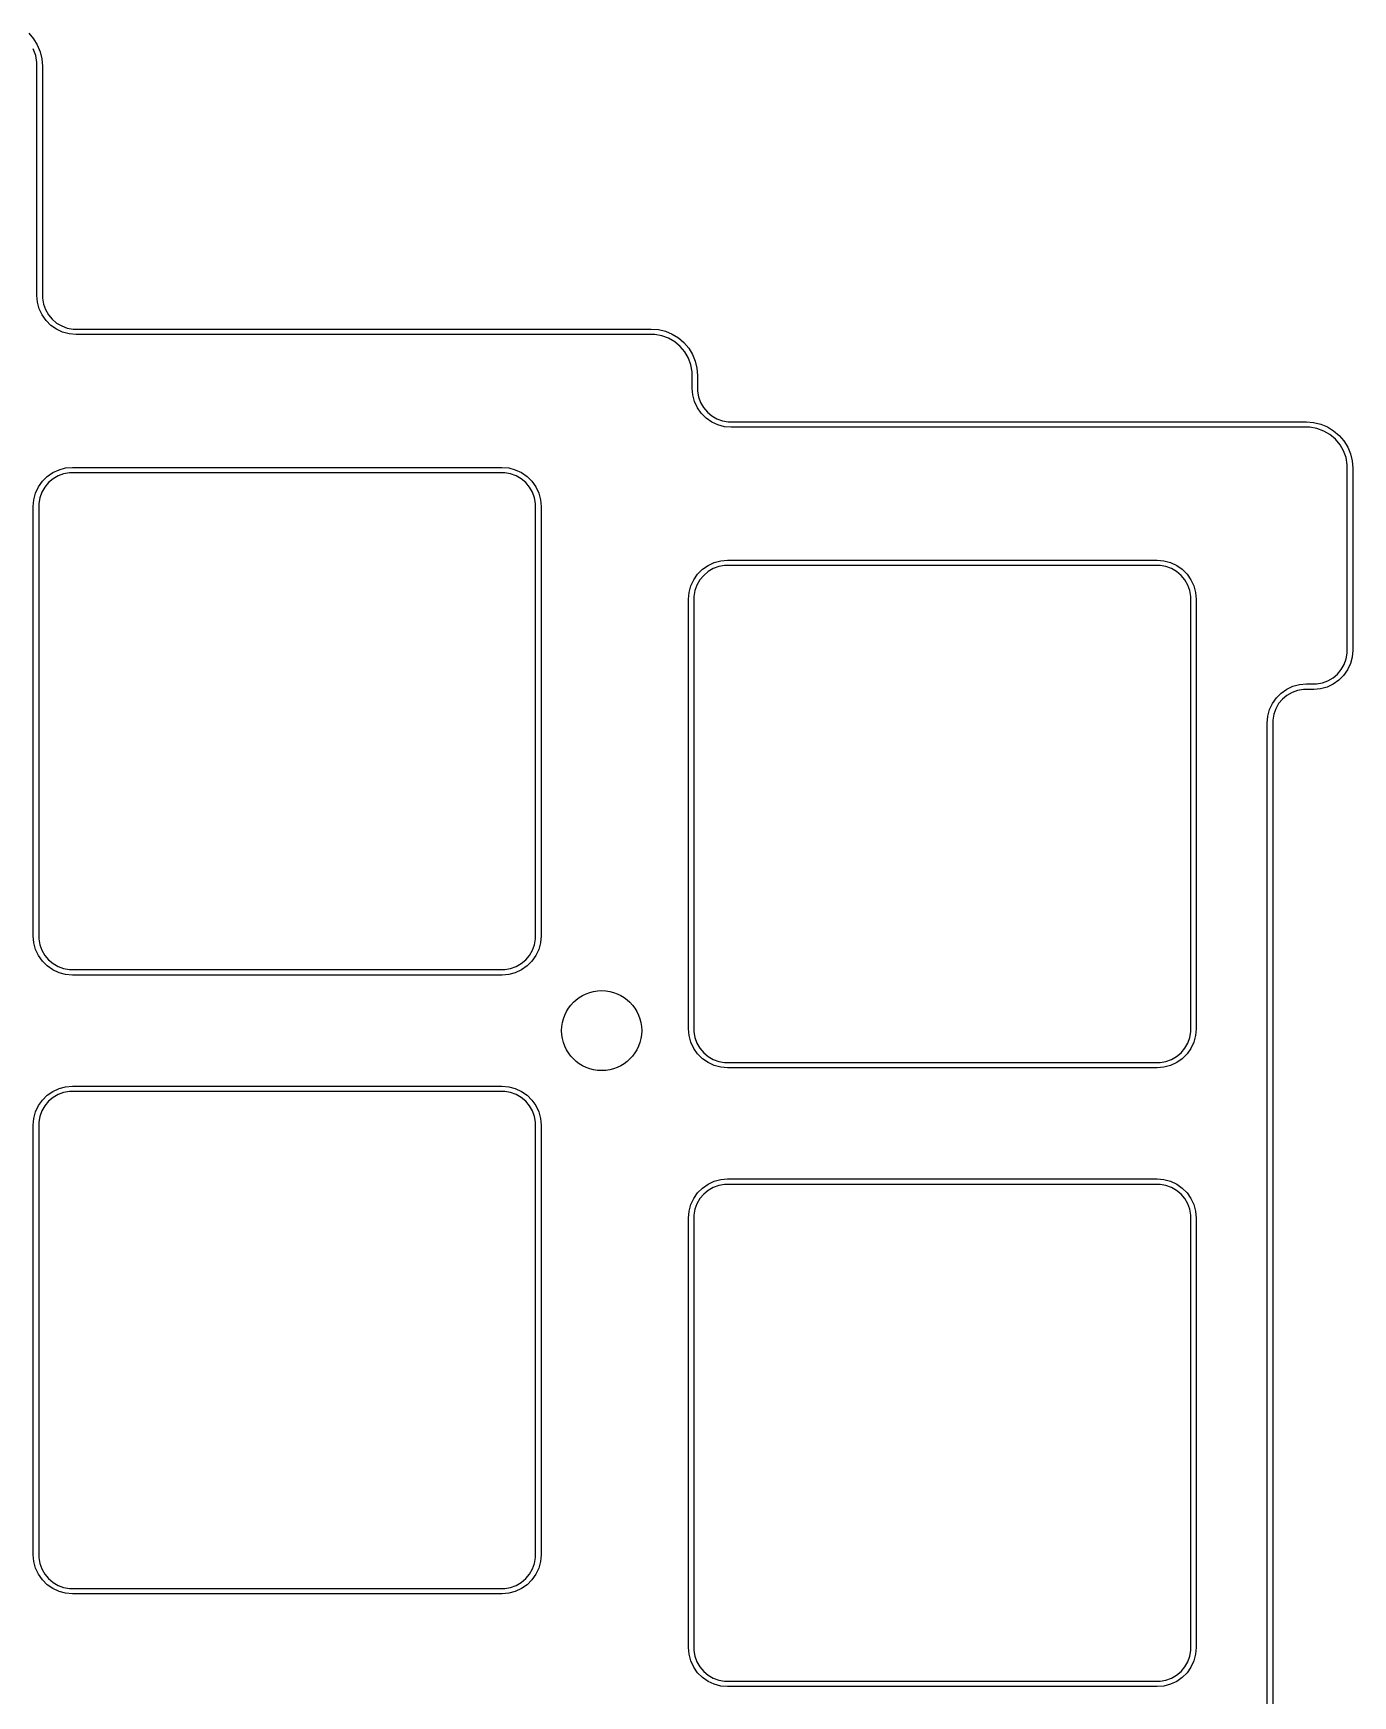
# Model space of a CAD drawing. Extents: x 33 to 165, y -128 to -28.
# Drawn here: x 95.76 to 132.01, y -73.91 to -28.23 of the extents above; entities that cross this region are included whole.
import ezdxf

# ---------------------------------------------------------------- set-up
doc = ezdxf.new("R2010")
doc.units = 0
doc.layers.add('BLACK', color=7, linetype='CONTINUOUS')

msp = doc.modelspace()

# ---------------------------------------------------------------- linework, layer by layer
at = {"layer": 'BLACK', "linetype": 'CONTINUOUS'}
for p, q in [((95.640585, -28.229006), (95.770521, -28.381139)), ((95.829849, -28.83828), (95.762519, -28.653304)), ((95.770521, -28.381139), (95.87506, -28.551725)), ((95.87506, -28.551725), (95.951626, -28.736564)), ((95.951626, -28.736564), (95.998337, -28.931105)), ((95.864037, -29.032138), (95.829849, -28.83828)), ((95.864028, -29.13056), (95.864039, -29.130438)), ((95.864028, -35.43056), (95.864028, -29.13056)), ((95.864039, -29.130438), (95.864037, -29.032138)), ((95.998337, -28.931105), (96.01404, -29.130557)), ((96.01404, -29.130557), (96.014028, -29.130558)), ((96.014028, -29.130558), (96.014028, -29.13056)), ((96.014028, -29.13056), (96.014028, -35.43056)), ((95.864137, -35.431671), (95.864028, -35.43056)), ((95.880365, -35.61723), (95.864137, -35.431671)), ((95.928859, -35.798233), (95.880365, -35.61723)), ((96.014028, -35.43056), (96.014028, -35.430563)), ((96.014028, -35.430563), (96.01404, -35.430563)), ((96.01404, -35.430563), (96.014037, -35.51149)), ((96.014037, -35.51149), (96.042138, -35.670886)), ((96.008048, -35.968064), (95.928859, -35.798233)), ((96.115526, -36.121563), (96.008048, -35.968064)), ((96.042138, -35.670886), (96.097491, -35.82298)), ((96.097491, -35.82298), (96.178416, -35.963151)), ((96.178416, -35.963151), (96.282452, -36.08714)), ((96.248027, -36.254066), (96.115526, -36.121563)), ((96.401525, -36.361546), (96.248027, -36.254066)), ((96.282452, -36.08714), (96.406439, -36.191178)), ((96.571355, -36.440737), (96.401525, -36.361546)), ((96.406439, -36.191178), (96.54661, -36.272104)), ((96.54661, -36.272104), (96.698703, -36.327459)), ((96.752357, -36.489233), (96.571355, -36.440737)), ((96.698703, -36.327459), (96.858099, -36.355562)), ((96.939012, -36.505558), (96.752357, -36.489233)), ((96.858099, -36.355562), (96.939026, -36.35556)), ((96.939028, -36.50556), (96.939012, -36.505558)), ((96.939026, -36.35556), (96.939028, -36.35556)), ((96.939028, -36.35556), (112.739028, -36.35556)), ((96.93903, -36.50556), (96.939028, -36.50556)), ((112.739026, -36.50556), (96.93903, -36.50556)), ((112.837451, -36.505562), (112.739026, -36.50556)), ((112.739028, -36.35556), (112.739029, -36.35556)), ((112.739029, -36.35556), (112.73903, -36.35556)), ((112.73903, -36.35556), (112.938482, -36.371261)), ((113.031309, -36.539748), (112.837451, -36.505562)), ((112.938482, -36.371261), (113.133024, -36.41797)), ((113.216286, -36.607077), (113.031309, -36.539748)), ((113.133024, -36.41797), (113.317863, -36.494535)), ((113.317863, -36.494535), (113.48845, -36.599071)), ((113.386762, -36.705502), (113.216286, -36.607077)), ((113.537558, -36.832034), (113.386762, -36.705502)), ((113.48845, -36.599071), (113.640585, -36.729006)), ((113.664091, -36.982828), (113.537558, -36.832034)), ((113.640585, -36.729006), (113.770521, -36.881139)), ((113.762519, -37.153304), (113.664091, -36.982828)), ((113.770521, -36.881139), (113.87506, -37.051725)), ((113.829849, -37.33828), (113.762519, -37.153304)), ((113.864037, -37.532138), (113.829849, -37.33828)), ((113.87506, -37.051725), (113.951626, -37.236564)), ((113.951626, -37.236564), (113.998337, -37.431105)), ((113.998337, -37.431105), (114.01404, -37.630557)), ((113.864028, -37.63056), (113.864039, -37.630438)), ((113.864028, -37.98056), (113.864028, -37.63056)), ((113.864039, -37.630438), (113.864037, -37.532138)), ((114.01404, -37.630557), (114.014028, -37.630558)), ((114.014028, -37.630558), (114.014028, -37.63056)), ((114.014028, -37.63056), (114.014028, -37.98056)), ((113.864137, -37.981671), (113.864028, -37.98056)), ((113.880365, -38.16723), (113.864137, -37.981671)), ((113.928859, -38.348233), (113.880365, -38.16723)), ((114.008048, -38.518064), (113.928859, -38.348233)), ((114.014028, -37.98056), (114.014028, -37.980563)), ((114.014028, -37.980563), (114.01404, -37.980563)), ((114.01404, -37.980563), (114.014037, -38.06149)), ((114.014037, -38.06149), (114.042138, -38.220886)), ((114.042138, -38.220886), (114.097491, -38.37298)), ((114.115526, -38.671563), (114.008048, -38.518064)), ((114.097491, -38.37298), (114.178416, -38.513151)), ((114.248027, -38.804066), (114.115526, -38.671563)), ((114.178416, -38.513151), (114.282452, -38.63714)), ((114.401525, -38.911546), (114.248027, -38.804066)), ((114.282452, -38.63714), (114.406439, -38.741178)), ((114.406439, -38.741178), (114.54661, -38.822104)), ((114.54661, -38.822104), (114.698703, -38.877459)), ((114.571355, -38.990737), (114.401525, -38.911546)), ((114.752357, -39.039233), (114.571355, -38.990737)), ((114.698703, -38.877459), (114.858099, -38.905562)), ((114.939012, -39.055558), (114.752357, -39.039233)), ((114.858099, -38.905562), (114.939026, -38.90556)), ((114.939028, -39.05556), (114.939012, -39.055558)), ((114.939026, -38.90556), (114.939028, -38.90556)), ((114.939028, -38.90556), (130.739028, -38.90556)), ((114.93903, -39.05556), (114.939028, -39.05556)), ((130.739026, -39.05556), (114.93903, -39.05556)), ((130.837451, -39.055562), (130.739026, -39.05556)), ((130.739028, -38.90556), (130.739029, -38.90556)), ((130.739029, -38.90556), (130.73903, -38.90556)), ((130.73903, -38.90556), (130.938482, -38.921261)), ((131.031309, -39.089748), (130.837451, -39.055562)), ((130.938482, -38.921261), (131.133024, -38.96797)), ((131.216286, -39.157077), (131.031309, -39.089748)), ((131.133024, -38.96797), (131.317863, -39.044535)), ((131.386762, -39.255502), (131.216286, -39.157077)), ((131.317863, -39.044535), (131.48845, -39.149071)), ((131.537558, -39.382034), (131.386762, -39.255502)), ((131.48845, -39.149071), (131.640585, -39.279006)), ((131.640585, -39.279006), (131.770521, -39.431139)), ((131.664091, -39.532828), (131.537558, -39.382034)), ((131.762519, -39.703304), (131.664091, -39.532828)), ((131.829849, -39.88828), (131.762519, -39.703304)), ((131.770521, -39.431139), (131.87506, -39.601725)), ((131.87506, -39.601725), (131.951626, -39.786564)), ((96.471356, -40.22038), (96.652353, -40.171872)), ((96.652353, -40.171872), (96.839023, -40.155528)), ((96.839023, -40.155528), (96.839023, -40.15556)), ((96.839023, -40.15556), (96.839024, -40.15556)), ((96.839024, -40.15556), (96.839028, -40.15556)), ((96.839028, -40.15556), (108.639028, -40.15556)), ((108.639028, -40.15556), (108.639029, -40.15556)), ((108.639029, -40.15556), (108.63903, -40.15556)), ((108.63903, -40.15556), (108.8257, -40.171896)), ((108.8257, -40.171896), (109.006698, -40.220398)), ((131.864037, -40.082138), (131.829849, -39.88828)), ((131.864028, -40.18056), (131.864039, -40.180438)), ((131.864028, -45.18056), (131.864028, -40.18056)), ((131.864039, -40.180438), (131.864037, -40.082138)), ((131.951626, -39.786564), (131.998337, -39.981105)), ((131.998337, -39.981105), (132.01404, -40.180557)), ((132.01404, -40.180557), (132.014028, -40.180558)), ((132.014028, -40.180558), (132.014028, -40.18056)), ((132.014028, -40.18056), (132.014028, -45.18056)), ((95.908062, -40.693062), (96.01554, -40.539565)), ((96.01554, -40.539565), (96.148039, -40.407062)), ((96.182466, -40.573987), (96.078429, -40.697976)), ((96.148039, -40.407062), (96.301532, -40.299579)), ((96.306452, -40.469946), (96.182466, -40.573987)), ((96.301532, -40.299579), (96.471356, -40.22038)), ((96.44662, -40.389013), (96.306452, -40.469946)), ((96.598711, -40.333648), (96.44662, -40.389013)), ((96.758106, -40.305533), (96.598711, -40.333648)), ((96.838703, -40.305528), (96.758106, -40.305533)), ((96.839028, -40.30556), (96.838703, -40.305528)), ((96.839033, -40.30556), (96.839028, -40.30556)), ((108.639026, -40.30556), (96.839033, -40.30556)), ((108.719953, -40.305561), (108.639026, -40.30556)), ((108.879348, -40.33367), (108.719953, -40.305561)), ((109.03144, -40.38903), (108.879348, -40.33367)), ((109.006698, -40.220398), (109.176525, -40.299591)), ((109.171609, -40.469958), (109.03144, -40.38903)), ((109.295597, -40.573995), (109.171609, -40.469958)), ((109.176525, -40.299591), (109.330021, -40.40707)), ((109.399636, -40.697982), (109.295597, -40.573995)), ((109.330021, -40.40707), (109.462522, -40.53957)), ((109.462522, -40.53957), (109.570003, -40.693064)), ((95.764028, -41.230557), (95.780366, -41.043887)), ((95.780366, -41.043887), (95.828868, -40.862888)), ((95.828868, -40.862888), (95.908062, -40.693062)), ((95.942141, -40.99024), (95.91403, -41.149635)), ((95.997501, -40.838147), (95.942141, -40.99024)), ((96.078429, -40.697976), (95.997501, -40.838147)), ((109.480566, -40.83815), (109.399636, -40.697982)), ((109.535927, -40.990242), (109.480566, -40.83815)), ((109.564038, -41.149636), (109.535927, -40.990242)), ((109.570003, -40.693064), (109.649198, -40.86289)), ((109.649198, -40.86289), (109.697702, -41.043887)), ((109.697702, -41.043887), (109.71404, -41.230557)), ((95.764028, -41.23056), (95.764028, -41.230557)), ((95.764028, -53.03056), (95.764028, -41.23056)), ((95.91403, -41.149635), (95.914028, -41.230557)), ((95.914028, -41.230557), (95.914028, -41.23056)), ((95.914028, -41.23056), (95.914028, -53.03056)), ((109.564028, -41.23056), (109.564039, -41.230438)), ((109.564028, -53.03056), (109.564028, -41.23056)), ((109.564039, -41.230438), (109.564038, -41.149636)), ((109.71404, -41.230557), (109.714028, -41.230557)), ((109.714028, -41.230557), (109.714028, -41.23056)), ((109.714028, -41.23056), (109.714028, -53.03056)), ((114.148039, -42.957062), (114.301532, -42.849579)), ((114.301532, -42.849579), (114.471356, -42.77038)), ((114.598711, -42.883648), (114.44662, -42.939013)), ((114.471356, -42.77038), (114.652353, -42.721872)), ((114.758106, -42.855533), (114.598711, -42.883648)), ((114.652353, -42.721872), (114.839023, -42.705528)), ((114.838703, -42.855528), (114.758106, -42.855533)), ((114.839028, -42.85556), (114.838703, -42.855528)), ((114.839023, -42.705528), (114.839023, -42.70556)), ((114.839023, -42.70556), (114.839024, -42.70556)), ((114.839024, -42.70556), (114.839028, -42.70556)), ((114.839028, -42.70556), (126.639028, -42.70556)), ((114.839033, -42.85556), (114.839028, -42.85556)), ((126.639026, -42.85556), (114.839033, -42.85556)), ((126.719953, -42.855561), (126.639026, -42.85556)), ((126.639028, -42.70556), (126.639029, -42.70556)), ((126.639029, -42.70556), (126.63903, -42.70556)), ((126.63903, -42.70556), (126.8257, -42.721896)), ((126.879348, -42.88367), (126.719953, -42.855561)), ((126.8257, -42.721896), (127.006698, -42.770398)), ((127.03144, -42.93903), (126.879348, -42.88367)), ((127.006698, -42.770398), (127.176525, -42.849591)), ((127.176525, -42.849591), (127.330021, -42.95707)), ((113.828868, -43.412888), (113.908062, -43.243062)), ((113.908062, -43.243062), (114.01554, -43.089565)), ((113.997501, -43.388147), (113.942141, -43.54024)), ((114.078429, -43.247976), (113.997501, -43.388147)), ((114.01554, -43.089565), (114.148039, -42.957062)), ((114.182466, -43.123987), (114.078429, -43.247976)), ((114.306452, -43.019946), (114.182466, -43.123987)), ((114.44662, -42.939013), (114.306452, -43.019946)), ((127.171609, -43.019958), (127.03144, -42.93903)), ((127.295597, -43.123995), (127.171609, -43.019958)), ((127.399636, -43.247982), (127.295597, -43.123995)), ((127.330021, -42.95707), (127.462522, -43.08957)), ((127.480566, -43.38815), (127.399636, -43.247982)), ((127.462522, -43.08957), (127.570003, -43.243064)), ((127.535927, -43.540242), (127.480566, -43.38815)), ((127.570003, -43.243064), (127.649198, -43.41289)), ((113.764028, -43.780557), (113.780366, -43.593887)), ((113.764028, -43.78056), (113.764028, -43.780557)), ((113.764028, -55.58056), (113.764028, -43.78056)), ((113.780366, -43.593887), (113.828868, -43.412888)), ((113.91403, -43.699635), (113.914028, -43.780557)), ((113.914028, -43.780557), (113.914028, -43.78056)), ((113.914028, -43.78056), (113.914028, -55.58056)), ((113.942141, -43.54024), (113.91403, -43.699635)), ((127.564038, -43.699636), (127.535927, -43.540242)), ((127.564028, -43.78056), (127.564039, -43.780438)), ((127.564028, -55.58056), (127.564028, -43.78056)), ((127.564039, -43.780438), (127.564038, -43.699636)), ((127.649198, -43.41289), (127.697702, -43.593887)), ((127.697702, -43.593887), (127.71404, -43.780557)), ((127.71404, -43.780557), (127.714028, -43.780557)), ((127.714028, -43.780557), (127.714028, -43.78056)), ((127.714028, -43.78056), (127.714028, -55.58056)), ((131.864028, -45.180562), (131.864028, -45.18056)), ((131.864028, -45.180563), (131.864028, -45.180562)), ((131.864031, -45.261489), (131.864028, -45.180563)), ((132.014025, -45.180583), (131.997703, -45.36723)), ((132.014028, -45.18056), (132.014025, -45.180583)), ((131.699649, -45.713146), (131.780575, -45.572977)), ((131.780575, -45.572977), (131.83593, -45.420884)), ((131.83593, -45.420884), (131.864031, -45.261489)), ((131.949207, -45.548232), (131.870016, -45.718062)), ((131.997703, -45.36723), (131.949207, -45.548232)), ((130.371356, -46.17038), (130.552353, -46.121872)), ((130.552353, -46.121872), (130.739023, -46.105528)), ((130.739023, -46.105528), (130.739023, -46.10556)), ((130.739023, -46.10556), (130.739024, -46.10556)), ((130.739024, -46.10556), (130.739028, -46.10556)), ((130.739028, -46.10556), (130.939028, -46.10556)), ((130.939028, -46.10556), (130.939031, -46.10556)), ((130.939031, -46.10556), (130.939033, -46.10556)), ((130.939033, -46.10556), (130.939033, -46.105528)), ((130.939033, -46.105528), (131.01996, -46.105533)), ((131.01996, -46.105533), (131.179356, -46.077437)), ((131.179356, -46.077437), (131.33145, -46.022087)), ((131.476532, -46.111534), (131.306699, -46.190719)), ((131.33145, -46.022087), (131.471622, -45.941166)), ((131.471622, -45.941166), (131.595611, -45.837132)), ((131.630032, -46.004058), (131.476532, -46.111534)), ((131.595611, -45.837132), (131.699649, -45.713146)), ((131.762536, -45.871558), (131.630032, -46.004058)), ((131.870016, -45.718062), (131.762536, -45.871558)), ((129.808062, -46.643062), (129.91554, -46.489565)), ((129.91554, -46.489565), (130.048039, -46.357062)), ((130.082466, -46.523987), (129.978429, -46.647976)), ((130.048039, -46.357062), (130.201532, -46.249579)), ((130.206452, -46.419946), (130.082466, -46.523987)), ((130.201532, -46.249579), (130.371356, -46.17038)), ((130.34662, -46.339013), (130.206452, -46.419946)), ((130.498711, -46.283648), (130.34662, -46.339013)), ((130.658106, -46.255533), (130.498711, -46.283648)), ((130.738703, -46.255528), (130.658106, -46.255533)), ((130.739028, -46.25556), (130.738703, -46.255528)), ((130.739033, -46.25556), (130.739028, -46.25556)), ((130.939023, -46.25556), (130.739033, -46.25556)), ((130.939028, -46.25556), (130.939023, -46.25556)), ((130.94196, -46.255271), (130.939028, -46.25556)), ((131.125696, -46.239209), (130.94196, -46.255271)), ((131.306699, -46.190719), (131.125696, -46.239209)), ((129.664028, -47.180557), (129.680366, -46.993887)), ((129.680366, -46.993887), (129.728868, -46.812888)), ((129.728868, -46.812888), (129.808062, -46.643062)), ((129.842141, -46.94024), (129.81403, -47.099635)), ((129.897501, -46.788147), (129.842141, -46.94024)), ((129.978429, -46.647976), (129.897501, -46.788147)), ((129.664028, -47.18056), (129.664028, -47.180557)), ((129.664028, -80.18056), (129.664028, -47.18056)), ((129.81403, -47.099635), (129.814028, -47.180557)), ((129.814028, -47.180557), (129.814028, -47.18056)), ((129.814028, -47.18056), (129.814028, -80.18056)), ((95.764137, -53.031671), (95.764028, -53.03056)), ((95.780365, -53.21723), (95.764137, -53.031671)), ((95.828859, -53.398233), (95.780365, -53.21723)), ((95.908048, -53.568064), (95.828859, -53.398233)), ((95.914028, -53.03056), (95.914028, -53.030563)), ((95.914028, -53.030563), (95.91404, -53.030563)), ((95.91404, -53.030563), (95.914037, -53.11149)), ((95.914037, -53.11149), (95.942138, -53.270886)), ((95.942138, -53.270886), (95.997491, -53.42298)), ((95.997491, -53.42298), (96.078416, -53.563151)), ((109.399649, -53.563146), (109.480575, -53.422977)), ((109.480575, -53.422977), (109.53593, -53.270884)), ((109.53593, -53.270884), (109.564031, -53.111489)), ((109.564028, -53.030562), (109.564028, -53.03056)), ((109.564028, -53.030563), (109.564028, -53.030562)), ((109.564031, -53.111489), (109.564028, -53.030563)), ((109.649207, -53.398232), (109.570016, -53.568062)), ((109.697703, -53.21723), (109.649207, -53.398232)), ((109.714025, -53.030583), (109.697703, -53.21723)), ((109.714028, -53.03056), (109.714025, -53.030583)), ((96.015526, -53.721563), (95.908048, -53.568064)), ((96.148027, -53.854066), (96.015526, -53.721563)), ((96.078416, -53.563151), (96.182452, -53.68714)), ((96.301525, -53.961546), (96.148027, -53.854066)), ((96.182452, -53.68714), (96.306439, -53.791178)), ((96.306439, -53.791178), (96.44661, -53.872104)), ((96.44661, -53.872104), (96.598703, -53.927459)), ((108.879356, -53.927437), (109.03145, -53.872087)), ((109.03145, -53.872087), (109.171622, -53.791166)), ((109.171622, -53.791166), (109.295611, -53.687132)), ((109.330032, -53.854058), (109.176532, -53.961534)), ((109.295611, -53.687132), (109.399649, -53.563146)), ((109.462536, -53.721558), (109.330032, -53.854058)), ((109.570016, -53.568062), (109.462536, -53.721558)), ((96.471355, -54.040737), (96.301525, -53.961546)), ((96.652357, -54.089233), (96.471355, -54.040737)), ((96.598703, -53.927459), (96.758099, -53.955562)), ((96.839012, -54.105558), (96.652357, -54.089233)), ((96.758099, -53.955562), (96.839026, -53.95556)), ((96.839028, -54.10556), (96.839012, -54.105558)), ((96.839026, -53.95556), (96.839028, -53.95556)), ((96.839028, -53.95556), (108.639028, -53.95556)), ((96.83903, -54.10556), (96.839028, -54.10556)), ((108.639023, -54.10556), (96.83903, -54.10556)), ((108.639028, -54.10556), (108.639023, -54.10556)), ((108.639028, -53.95556), (108.639031, -53.95556)), ((108.64196, -54.105271), (108.639028, -54.10556)), ((108.639031, -53.95556), (108.639033, -53.95556)), ((108.639033, -53.95556), (108.639033, -53.955528)), ((108.639033, -53.955528), (108.71996, -53.955533)), ((108.825696, -54.089209), (108.64196, -54.105271)), ((108.71996, -53.955533), (108.879356, -53.927437)), ((109.006699, -54.040719), (108.825696, -54.089209)), ((109.176532, -53.961534), (109.006699, -54.040719)), ((113.764137, -55.581671), (113.764028, -55.58056)), ((113.780365, -55.76723), (113.764137, -55.581671)), ((113.914028, -55.58056), (113.914028, -55.580563)), ((113.914028, -55.580563), (113.91404, -55.580563)), ((113.91404, -55.580563), (113.914037, -55.66149)), ((113.914037, -55.66149), (113.942138, -55.820886)), ((127.53593, -55.820884), (127.564031, -55.661489)), ((127.564028, -55.580562), (127.564028, -55.58056)), ((127.564028, -55.580563), (127.564028, -55.580562)), ((127.564031, -55.661489), (127.564028, -55.580563)), ((127.714025, -55.580583), (127.697703, -55.76723)), ((127.714028, -55.58056), (127.714025, -55.580583)), ((113.828859, -55.948233), (113.780365, -55.76723)), ((113.908048, -56.118064), (113.828859, -55.948233)), ((114.015526, -56.271563), (113.908048, -56.118064)), ((113.942138, -55.820886), (113.997491, -55.97298)), ((113.997491, -55.97298), (114.078416, -56.113151)), ((114.078416, -56.113151), (114.182452, -56.23714)), ((127.295611, -56.237132), (127.399649, -56.113146)), ((127.399649, -56.113146), (127.480575, -55.972977)), ((127.570016, -56.118062), (127.462536, -56.271558)), ((127.480575, -55.972977), (127.53593, -55.820884)), ((127.649207, -55.948232), (127.570016, -56.118062)), ((127.697703, -55.76723), (127.649207, -55.948232)), ((114.148027, -56.404066), (114.015526, -56.271563)), ((114.301525, -56.511546), (114.148027, -56.404066)), ((114.182452, -56.23714), (114.306439, -56.341178)), ((114.471355, -56.590737), (114.301525, -56.511546)), ((114.306439, -56.341178), (114.44661, -56.422104)), ((114.44661, -56.422104), (114.598703, -56.477459)), ((114.652357, -56.639233), (114.471355, -56.590737)), ((114.598703, -56.477459), (114.758099, -56.505562)), ((114.758099, -56.505562), (114.839026, -56.50556)), ((114.839026, -56.50556), (114.839028, -56.50556)), ((114.839028, -56.50556), (126.639028, -56.50556)), ((126.639028, -56.50556), (126.639031, -56.50556)), ((126.639031, -56.50556), (126.639033, -56.50556)), ((126.639033, -56.50556), (126.639033, -56.505528)), ((126.639033, -56.505528), (126.71996, -56.505533)), ((126.71996, -56.505533), (126.879356, -56.477437)), ((127.006699, -56.590719), (126.825696, -56.639209)), ((126.879356, -56.477437), (127.03145, -56.422087)), ((127.176532, -56.511534), (127.006699, -56.590719)), ((127.03145, -56.422087), (127.171622, -56.341166)), ((127.171622, -56.341166), (127.295611, -56.237132)), ((127.330032, -56.404058), (127.176532, -56.511534)), ((127.462536, -56.271558), (127.330032, -56.404058)), ((114.839012, -56.655558), (114.652357, -56.639233)), ((114.839028, -56.65556), (114.839012, -56.655558)), ((114.83903, -56.65556), (114.839028, -56.65556)), ((126.639023, -56.65556), (114.83903, -56.65556)), ((126.639028, -56.65556), (126.639023, -56.65556)), ((126.64196, -56.655271), (126.639028, -56.65556)), ((126.825696, -56.639209), (126.64196, -56.655271)), ((95.908062, -57.693062), (96.01554, -57.539565)), ((96.01554, -57.539565), (96.148039, -57.407062)), ((96.148039, -57.407062), (96.301532, -57.299579)), ((96.306452, -57.469946), (96.182466, -57.573987)), ((96.301532, -57.299579), (96.471356, -57.22038)), ((96.44662, -57.389013), (96.306452, -57.469946)), ((96.598711, -57.333648), (96.44662, -57.389013)), ((96.471356, -57.22038), (96.652353, -57.171872)), ((96.758106, -57.305533), (96.598711, -57.333648)), ((96.652353, -57.171872), (96.839023, -57.155528)), ((96.838703, -57.305528), (96.758106, -57.305533)), ((96.839028, -57.30556), (96.838703, -57.305528)), ((96.839023, -57.155528), (96.839023, -57.15556)), ((96.839023, -57.15556), (96.839024, -57.15556)), ((96.839024, -57.15556), (96.839028, -57.15556)), ((96.839028, -57.15556), (108.639028, -57.15556)), ((96.839033, -57.30556), (96.839028, -57.30556)), ((108.639026, -57.30556), (96.839033, -57.30556)), ((108.719953, -57.305561), (108.639026, -57.30556)), ((108.639028, -57.15556), (108.639029, -57.15556)), ((108.639029, -57.15556), (108.63903, -57.15556)), ((108.63903, -57.15556), (108.8257, -57.171896)), ((108.879348, -57.33367), (108.719953, -57.305561)), ((108.8257, -57.171896), (109.006698, -57.220398)), ((109.03144, -57.38903), (108.879348, -57.33367)), ((109.006698, -57.220398), (109.176525, -57.299591)), ((109.171609, -57.469958), (109.03144, -57.38903)), ((109.295597, -57.573995), (109.171609, -57.469958)), ((109.176525, -57.299591), (109.330021, -57.40707)), ((109.330021, -57.40707), (109.462522, -57.53957)), ((109.462522, -57.53957), (109.570003, -57.693064)), ((95.780366, -58.043887), (95.828868, -57.862888)), ((95.828868, -57.862888), (95.908062, -57.693062)), ((95.942141, -57.99024), (95.91403, -58.149635)), ((95.997501, -57.838147), (95.942141, -57.99024)), ((96.078429, -57.697976), (95.997501, -57.838147)), ((96.182466, -57.573987), (96.078429, -57.697976)), ((109.399636, -57.697982), (109.295597, -57.573995)), ((109.480566, -57.83815), (109.399636, -57.697982)), ((109.535927, -57.990242), (109.480566, -57.83815)), ((109.564038, -58.149636), (109.535927, -57.990242)), ((109.570003, -57.693064), (109.649198, -57.86289)), ((109.649198, -57.86289), (109.697702, -58.043887)), ((95.764028, -58.230557), (95.780366, -58.043887)), ((95.764028, -58.23056), (95.764028, -58.230557)), ((95.764028, -70.03056), (95.764028, -58.23056)), ((95.91403, -58.149635), (95.914028, -58.230557)), ((95.914028, -58.230557), (95.914028, -58.23056)), ((95.914028, -58.23056), (95.914028, -70.03056)), ((109.564028, -58.23056), (109.564039, -58.230438)), ((109.564028, -70.03056), (109.564028, -58.23056)), ((109.564039, -58.230438), (109.564038, -58.149636)), ((109.697702, -58.043887), (109.71404, -58.230557)), ((109.71404, -58.230557), (109.714028, -58.230557)), ((109.714028, -58.230557), (109.714028, -58.23056)), ((109.714028, -58.23056), (109.714028, -70.03056)), ((114.301532, -59.849579), (114.471356, -59.77038)), ((114.471356, -59.77038), (114.652353, -59.721872)), ((114.652353, -59.721872), (114.839023, -59.705528)), ((114.839023, -59.705528), (114.839023, -59.70556)), ((114.839023, -59.70556), (114.839024, -59.70556)), ((114.839024, -59.70556), (114.839028, -59.70556)), ((114.839028, -59.70556), (126.639028, -59.70556)), ((126.639028, -59.70556), (126.639029, -59.70556)), ((126.639029, -59.70556), (126.63903, -59.70556)), ((126.63903, -59.70556), (126.8257, -59.721896)), ((126.8257, -59.721896), (127.006698, -59.770398)), ((127.006698, -59.770398), (127.176525, -59.849591)), ((113.828868, -60.412888), (113.908062, -60.243062)), ((113.908062, -60.243062), (114.01554, -60.089565)), ((114.078429, -60.247976), (113.997501, -60.388147)), ((114.01554, -60.089565), (114.148039, -59.957062)), ((114.182466, -60.123987), (114.078429, -60.247976)), ((114.148039, -59.957062), (114.301532, -59.849579)), ((114.306452, -60.019946), (114.182466, -60.123987)), ((114.44662, -59.939013), (114.306452, -60.019946)), ((114.598711, -59.883648), (114.44662, -59.939013)), ((114.758106, -59.855533), (114.598711, -59.883648)), ((114.838703, -59.855528), (114.758106, -59.855533)), ((114.839028, -59.85556), (114.838703, -59.855528)), ((114.839033, -59.85556), (114.839028, -59.85556)), ((126.639026, -59.85556), (114.839033, -59.85556)), ((126.719953, -59.855561), (126.639026, -59.85556)), ((126.879348, -59.88367), (126.719953, -59.855561)), ((127.03144, -59.93903), (126.879348, -59.88367)), ((127.171609, -60.019958), (127.03144, -59.93903)), ((127.295597, -60.123995), (127.171609, -60.019958)), ((127.176525, -59.849591), (127.330021, -59.95707)), ((127.399636, -60.247982), (127.295597, -60.123995)), ((127.330021, -59.95707), (127.462522, -60.08957)), ((127.480566, -60.38815), (127.399636, -60.247982)), ((127.462522, -60.08957), (127.570003, -60.243064)), ((127.570003, -60.243064), (127.649198, -60.41289)), ((113.764028, -60.780557), (113.780366, -60.593887)), ((113.780366, -60.593887), (113.828868, -60.412888)), ((113.91403, -60.699635), (113.914028, -60.780557)), ((113.942141, -60.54024), (113.91403, -60.699635)), ((113.997501, -60.388147), (113.942141, -60.54024)), ((127.535927, -60.540242), (127.480566, -60.38815)), ((127.564038, -60.699636), (127.535927, -60.540242)), ((127.564039, -60.780438), (127.564038, -60.699636)), ((127.649198, -60.41289), (127.697702, -60.593887)), ((127.697702, -60.593887), (127.71404, -60.780557)), ((113.764028, -60.78056), (113.764028, -60.780557)), ((113.764028, -72.58056), (113.764028, -60.78056)), ((113.914028, -60.780557), (113.914028, -60.78056)), ((113.914028, -60.78056), (113.914028, -72.58056)), ((127.564028, -60.78056), (127.564039, -60.780438)), ((127.564028, -72.58056), (127.564028, -60.78056)), ((127.71404, -60.780557), (127.714028, -60.780557)), ((127.714028, -60.780557), (127.714028, -60.78056)), ((127.714028, -60.78056), (127.714028, -72.58056)), ((95.764137, -70.031671), (95.764028, -70.03056)), ((95.780365, -70.21723), (95.764137, -70.031671)), ((95.828859, -70.398233), (95.780365, -70.21723)), ((95.914028, -70.03056), (95.914028, -70.030563)), ((95.914028, -70.030563), (95.91404, -70.030563)), ((95.91404, -70.030563), (95.914037, -70.11149)), ((95.914037, -70.11149), (95.942138, -70.270886)), ((95.942138, -70.270886), (95.997491, -70.42298)), ((109.480575, -70.422977), (109.53593, -70.270884)), ((109.53593, -70.270884), (109.564031, -70.111489)), ((109.564028, -70.030562), (109.564028, -70.03056)), ((109.564028, -70.030563), (109.564028, -70.030562)), ((109.564031, -70.111489), (109.564028, -70.030563)), ((109.697703, -70.21723), (109.649207, -70.398232)), ((109.714025, -70.030583), (109.697703, -70.21723)), ((109.714028, -70.03056), (109.714025, -70.030583)), ((95.908048, -70.568064), (95.828859, -70.398233)), ((96.015526, -70.721563), (95.908048, -70.568064)), ((95.997491, -70.42298), (96.078416, -70.563151)), ((96.148027, -70.854066), (96.015526, -70.721563)), ((96.078416, -70.563151), (96.182452, -70.68714)), ((96.182452, -70.68714), (96.306439, -70.791178)), ((96.306439, -70.791178), (96.44661, -70.872104)), ((109.03145, -70.872087), (109.171622, -70.791166)), ((109.171622, -70.791166), (109.295611, -70.687132)), ((109.295611, -70.687132), (109.399649, -70.563146)), ((109.462536, -70.721558), (109.330032, -70.854058)), ((109.399649, -70.563146), (109.480575, -70.422977)), ((109.570016, -70.568062), (109.462536, -70.721558)), ((109.649207, -70.398232), (109.570016, -70.568062)), ((96.301525, -70.961546), (96.148027, -70.854066)), ((96.471355, -71.040737), (96.301525, -70.961546)), ((96.44661, -70.872104), (96.598703, -70.927459)), ((96.652357, -71.089233), (96.471355, -71.040737)), ((96.598703, -70.927459), (96.758099, -70.955562)), ((96.839012, -71.105558), (96.652357, -71.089233)), ((96.758099, -70.955562), (96.839026, -70.95556)), ((96.839028, -71.10556), (96.839012, -71.105558)), ((96.839026, -70.95556), (96.839028, -70.95556)), ((96.839028, -70.95556), (108.639028, -70.95556)), ((96.83903, -71.10556), (96.839028, -71.10556)), ((108.639023, -71.10556), (96.83903, -71.10556)), ((108.639028, -71.10556), (108.639023, -71.10556)), ((108.639028, -70.95556), (108.639031, -70.95556)), ((108.64196, -71.105271), (108.639028, -71.10556)), ((108.639031, -70.95556), (108.639033, -70.95556)), ((108.639033, -70.95556), (108.639033, -70.955528)), ((108.639033, -70.955528), (108.71996, -70.955533)), ((108.825696, -71.089209), (108.64196, -71.105271)), ((108.71996, -70.955533), (108.879356, -70.927437)), ((109.006699, -71.040719), (108.825696, -71.089209)), ((108.879356, -70.927437), (109.03145, -70.872087)), ((109.176532, -70.961534), (109.006699, -71.040719)), ((109.330032, -70.854058), (109.176532, -70.961534)), ((113.764137, -72.581671), (113.764028, -72.58056)), ((113.780365, -72.76723), (113.764137, -72.581671)), ((113.914028, -72.58056), (113.914028, -72.580563)), ((113.914028, -72.580563), (113.91404, -72.580563)), ((113.91404, -72.580563), (113.914037, -72.66149)), ((127.564028, -72.580562), (127.564028, -72.58056)), ((127.564028, -72.580563), (127.564028, -72.580562)), ((127.564031, -72.661489), (127.564028, -72.580563)), ((127.714025, -72.580583), (127.697703, -72.76723)), ((127.714028, -72.58056), (127.714025, -72.580583)), ((113.828859, -72.948233), (113.780365, -72.76723)), ((113.908048, -73.118064), (113.828859, -72.948233)), ((113.914037, -72.66149), (113.942138, -72.820886)), ((113.942138, -72.820886), (113.997491, -72.97298)), ((113.997491, -72.97298), (114.078416, -73.113151)), ((127.399649, -73.113146), (127.480575, -72.972977)), ((127.480575, -72.972977), (127.53593, -72.820884)), ((127.53593, -72.820884), (127.564031, -72.661489)), ((127.649207, -72.948232), (127.570016, -73.118062)), ((127.697703, -72.76723), (127.649207, -72.948232)), ((114.015526, -73.271563), (113.908048, -73.118064)), ((114.148027, -73.404066), (114.015526, -73.271563)), ((114.078416, -73.113151), (114.182452, -73.23714)), ((114.301525, -73.511546), (114.148027, -73.404066)), ((114.182452, -73.23714), (114.306439, -73.341178)), ((114.471355, -73.590737), (114.301525, -73.511546)), ((114.306439, -73.341178), (114.44661, -73.422104)), ((114.44661, -73.422104), (114.598703, -73.477459)), ((114.598703, -73.477459), (114.758099, -73.505562)), ((114.758099, -73.505562), (114.839026, -73.50556)), ((114.839026, -73.50556), (114.839028, -73.50556)), ((114.839028, -73.50556), (126.639028, -73.50556)), ((126.639028, -73.50556), (126.639031, -73.50556)), ((126.639031, -73.50556), (126.639033, -73.50556)), ((126.639033, -73.50556), (126.639033, -73.505528)), ((126.639033, -73.505528), (126.71996, -73.505533)), ((126.71996, -73.505533), (126.879356, -73.477437)), ((126.879356, -73.477437), (127.03145, -73.422087)), ((127.176532, -73.511534), (127.006699, -73.590719)), ((127.03145, -73.422087), (127.171622, -73.341166)), ((127.171622, -73.341166), (127.295611, -73.237132)), ((127.330032, -73.404058), (127.176532, -73.511534)), ((127.295611, -73.237132), (127.399649, -73.113146)), ((127.462536, -73.271558), (127.330032, -73.404058)), ((127.570016, -73.118062), (127.462536, -73.271558)), ((114.652357, -73.639233), (114.471355, -73.590737)), ((114.839012, -73.655558), (114.652357, -73.639233)), ((114.839028, -73.65556), (114.839012, -73.655558)), ((114.83903, -73.65556), (114.839028, -73.65556)), ((126.639023, -73.65556), (114.83903, -73.65556)), ((126.639028, -73.65556), (126.639023, -73.65556)), ((126.64196, -73.655271), (126.639028, -73.65556)), ((126.825696, -73.639209), (126.64196, -73.655271)), ((127.006699, -73.590719), (126.825696, -73.639209))]:
    msp.add_line(p, q, dxfattribs=at)
at = {"layer": 'BLACK'}
msp.add_circle((111.379028, -55.63056), 1.1, dxfattribs=at)
at = {"layer": 'WHITE'}
msp.add_circle((111.379028, -55.63056), 1.099999, dxfattribs=at)

doc.saveas('drawing.dxf')
